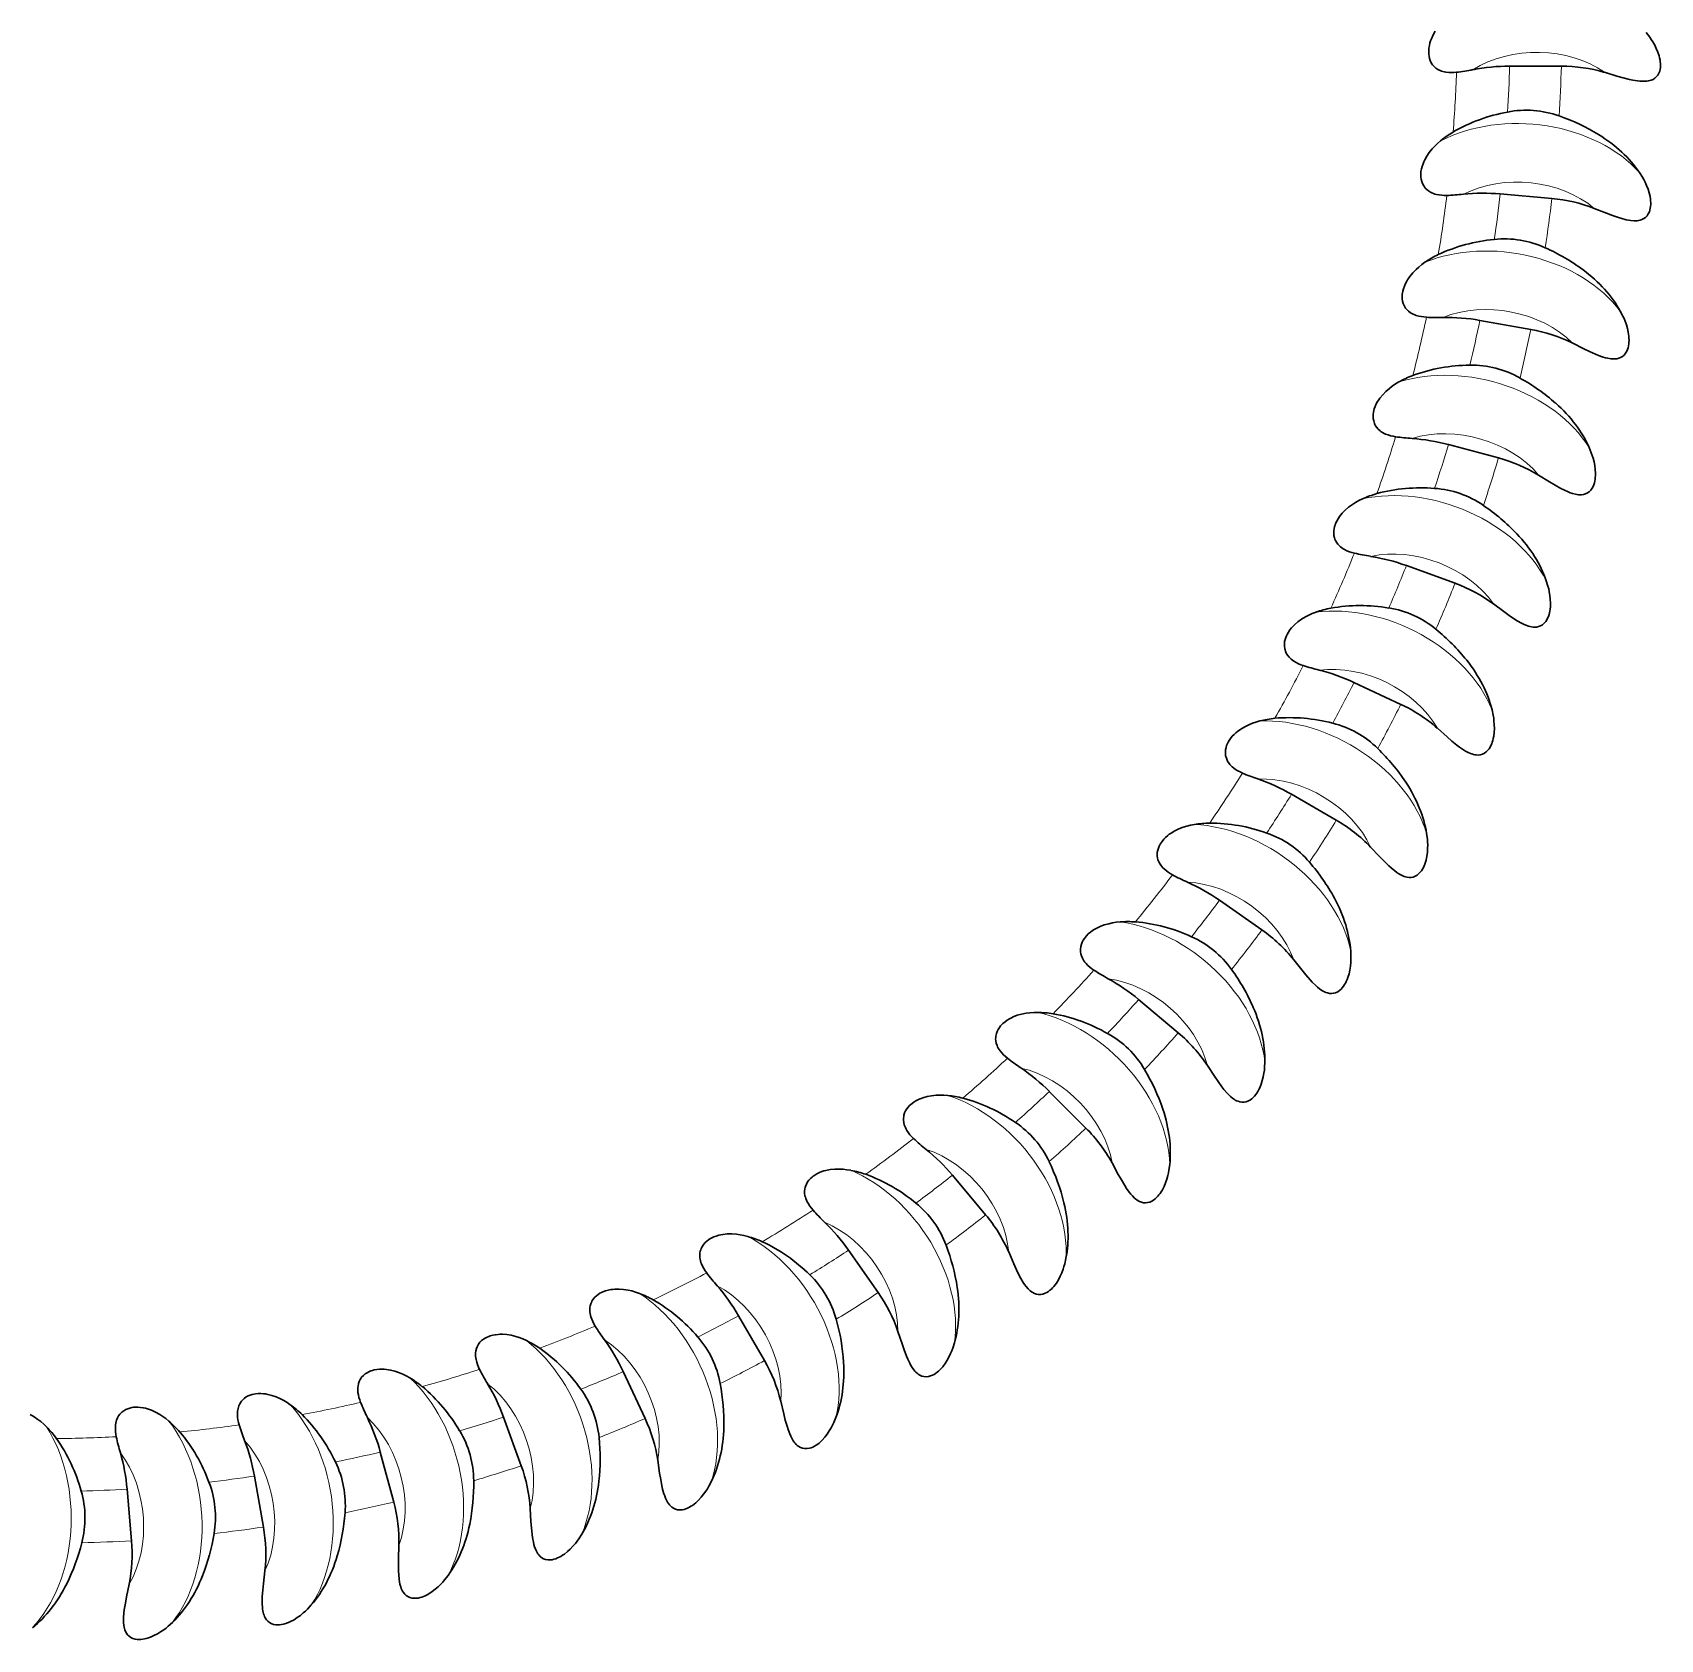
# Model space of a CAD drawing. Extents: x 89 to 617, y -10 to 440.
# Drawn here: x 585.47 to 616.94, y 109.6 to 140.66 of the extents above; entities that cross this region are included whole.
import ezdxf

# ---------------------------------------------------------------- set-up
doc = ezdxf.new("R2010")
doc.units = 0
doc.header["$LTSCALE"] = 7
doc.header["$MEASUREMENT"] = 0
doc.layers.add('8', color=250, linetype='CONTINUOUS', lineweight=15)

msp = doc.modelspace()

# ---------------------------------------------------------------- linework, layer by layer
at = {"layer": '8', "lineweight": 30, "ltscale": 0.025011}
for p, q in [((614.025, 140.01), (615.025, 140.01)), ((613.845, 137.54), (614.841, 137.453)), ((613.45, 135.096), (614.435, 134.922)), ((603.252, 118.57), (603.895, 117.804)), ((596.888, 114.773), (597.311, 113.867)), ((594.573, 113.893), (594.915, 112.953)), ((592.191, 113.218), (592.45, 112.252))]:
    msp.add_line(p, q, dxfattribs=at)
at = {"layer": '8', "lineweight": 30, "ltscale": 0.02501}
for p, q in [((612.843, 132.694), (613.809, 132.436)), ((612.029, 130.355), (612.97, 130.013)), ((611.015, 128.096), (611.922, 127.673)), ((608.417, 123.885), (609.236, 123.311)), ((606.852, 121.965), (607.618, 121.322)), ((605.126, 120.189), (605.834, 119.482)), ((601.244, 117.121), (601.818, 116.301)), ((599.117, 115.852), (599.618, 114.986)), ((589.758, 112.753), (589.932, 111.768)), ((587.294, 112.502), (587.382, 111.505))]:
    msp.add_line(p, q, dxfattribs=at)
at = {"layer": '8', "lineweight": 30, "ltscale": 0.025009}
msp.add_line((609.808, 125.934), (610.674, 125.434), dxfattribs=at)
at = {"layer": '8', "lineweight": 30}
for points in [[(612.998, 139.891), (612.949, 139.887), (612.899, 139.885), (612.848, 139.887), (612.798, 139.892), (612.766, 139.898), (612.735, 139.905), (612.707, 139.914), (612.68, 139.924), (612.637, 139.946), (612.601, 139.971), (612.571, 139.996), (612.552, 140.016), (612.536, 140.036), (612.51, 140.077), (612.491, 140.118), (612.477, 140.159), (612.468, 140.201), (612.462, 140.242), (612.461, 140.274), (612.461, 140.305), (612.465, 140.357), (612.474, 140.409), (612.486, 140.46), (612.498, 140.498), (612.512, 140.537), (612.547, 140.613), (612.589, 140.689)], [(616.668, 140.659), (616.734, 140.572), (616.765, 140.527), (616.794, 140.481), (616.83, 140.417), (616.862, 140.351), (616.891, 140.282), (616.914, 140.21), (616.924, 140.17), (616.933, 140.129), (616.937, 140.095), (616.941, 140.062), (616.941, 140.024), (616.94, 139.987), (616.935, 139.95), (616.927, 139.915), (616.911, 139.873), (616.889, 139.835), (616.862, 139.802), (616.831, 139.775), (616.798, 139.755), (616.762, 139.74), (616.734, 139.731), (616.705, 139.725), (616.676, 139.721), (616.647, 139.718), (616.587, 139.718), (616.542, 139.721), (616.496, 139.726), (616.405, 139.741), (616.344, 139.754), (616.221, 139.785), (616.101, 139.819), (615.861, 139.891)], [(612.811, 137.511), (612.762, 137.511), (612.712, 137.514), (612.662, 137.52), (612.612, 137.529), (612.581, 137.538), (612.551, 137.548), (612.523, 137.559), (612.498, 137.572), (612.456, 137.597), (612.422, 137.625), (612.395, 137.653), (612.378, 137.675), (612.364, 137.696), (612.341, 137.739), (612.326, 137.782), (612.315, 137.824), (612.31, 137.866), (612.308, 137.908), (612.309, 137.939), (612.312, 137.971), (612.321, 138.022), (612.334, 138.072), (612.351, 138.122), (612.366, 138.16), (612.384, 138.197), (612.424, 138.27), (612.473, 138.341), (612.53, 138.412), (612.579, 138.465), (612.632, 138.516), (612.691, 138.567)], [(616.534, 137.957), (616.592, 137.864), (616.619, 137.816), (616.644, 137.768), (616.674, 137.701), (616.701, 137.632), (616.723, 137.561), (616.74, 137.488), (616.747, 137.447), (616.751, 137.405), (616.753, 137.371), (616.753, 137.337), (616.751, 137.3), (616.746, 137.263), (616.738, 137.227), (616.727, 137.193), (616.707, 137.152), (616.683, 137.116), (616.653, 137.086), (616.619, 137.062), (616.584, 137.044), (616.547, 137.032), (616.519, 137.026), (616.49, 137.023), (616.461, 137.021), (616.431, 137.021), (616.372, 137.026), (616.326, 137.032), (616.281, 137.041), (616.192, 137.065), (616.132, 137.083), (616.012, 137.125), (615.896, 137.169), (615.663, 137.261)], [(612.418, 135.156), (612.369, 135.161), (612.319, 135.168), (612.269, 135.178), (612.221, 135.192), (612.19, 135.203), (612.161, 135.216), (612.135, 135.23), (612.11, 135.244), (612.072, 135.273), (612.04, 135.304), (612.015, 135.334), (612, 135.357), (611.988, 135.38), (611.969, 135.424), (611.957, 135.468), (611.951, 135.511), (611.949, 135.554), (611.951, 135.595), (611.955, 135.627), (611.961, 135.658), (611.974, 135.708), (611.991, 135.757), (612.012, 135.806), (612.031, 135.841), (612.051, 135.877), (612.098, 135.946), (612.153, 136.013), (612.216, 136.079), (612.269, 136.127), (612.327, 136.173), (612.389, 136.219)], [(616.165, 135.276), (616.215, 135.179), (616.237, 135.129), (616.258, 135.078), (616.283, 135.009), (616.303, 134.938), (616.319, 134.866), (616.33, 134.791), (616.333, 134.749), (616.334, 134.708), (616.333, 134.674), (616.33, 134.64), (616.324, 134.603), (616.316, 134.566), (616.305, 134.531), (616.29, 134.498), (616.268, 134.459), (616.24, 134.425), (616.208, 134.398), (616.172, 134.377), (616.136, 134.363), (616.098, 134.354), (616.069, 134.35), (616.04, 134.349), (616.01, 134.35), (615.981, 134.353), (615.922, 134.363), (615.878, 134.373), (615.834, 134.386), (615.746, 134.417), (615.688, 134.441), (615.573, 134.493), (615.461, 134.547), (615.237, 134.659)], [(611.82, 132.845), (611.772, 132.854), (611.723, 132.865), (611.674, 132.88), (611.627, 132.898), (611.598, 132.911), (611.57, 132.927), (611.545, 132.943), (611.522, 132.959), (611.486, 132.992), (611.457, 133.025), (611.435, 133.057), (611.422, 133.081), (611.412, 133.105), (611.397, 133.151), (611.389, 133.196), (611.386, 133.239), (611.388, 133.281), (611.394, 133.323), (611.4, 133.354), (611.409, 133.384), (611.426, 133.433), (611.448, 133.481), (611.473, 133.527), (611.495, 133.561), (611.518, 133.594), (611.571, 133.659), (611.632, 133.722), (611.7, 133.781), (611.757, 133.825), (611.818, 133.866), (611.885, 133.906)], [(615.564, 132.638), (615.605, 132.536), (615.623, 132.485), (615.639, 132.432), (615.658, 132.361), (615.672, 132.289), (615.681, 132.215), (615.685, 132.14), (615.685, 132.098), (615.682, 132.057), (615.678, 132.023), (615.672, 131.99), (615.664, 131.953), (615.652, 131.918), (615.638, 131.884), (615.621, 131.852), (615.595, 131.815), (615.564, 131.784), (615.53, 131.759), (615.493, 131.741), (615.455, 131.73), (615.416, 131.725), (615.387, 131.724), (615.358, 131.725), (615.329, 131.729), (615.3, 131.734), (615.242, 131.749), (615.199, 131.763), (615.156, 131.78), (615.072, 131.819), (615.016, 131.847), (614.906, 131.909), (614.799, 131.973), (614.585, 132.104)], [(611.024, 130.594), (610.976, 130.607), (610.929, 130.623), (610.881, 130.642), (610.836, 130.664), (610.808, 130.68), (610.782, 130.698), (610.758, 130.716), (610.736, 130.735), (610.703, 130.77), (610.678, 130.805), (610.659, 130.84), (610.648, 130.865), (610.639, 130.889), (610.629, 130.936), (610.625, 130.982), (610.626, 131.025), (610.631, 131.067), (610.64, 131.108), (610.65, 131.138), (610.661, 131.168), (610.682, 131.215), (610.708, 131.26), (610.737, 131.304), (610.762, 131.336), (610.788, 131.367), (610.846, 131.427), (610.912, 131.484), (610.985, 131.538), (611.046, 131.576), (611.111, 131.612), (611.18, 131.645)], [(614.735, 130.062), (614.767, 129.957), (614.781, 129.904), (614.792, 129.85), (614.804, 129.778), (614.812, 129.705), (614.815, 129.631), (614.813, 129.555), (614.809, 129.514), (614.802, 129.473), (614.795, 129.439), (614.787, 129.407), (614.775, 129.371), (614.76, 129.337), (614.743, 129.304), (614.723, 129.274), (614.694, 129.239), (614.661, 129.211), (614.624, 129.189), (614.586, 129.175), (614.547, 129.167), (614.509, 129.165), (614.48, 129.167), (614.451, 129.171), (614.422, 129.177), (614.393, 129.184), (614.337, 129.204), (614.295, 129.222), (614.254, 129.243), (614.173, 129.289), (614.121, 129.322), (614.016, 129.393), (613.915, 129.466), (613.713, 129.615)], [(610.034, 128.422), (609.988, 128.439), (609.942, 128.459), (609.896, 128.481), (609.853, 128.507), (609.826, 128.526), (609.802, 128.546), (609.78, 128.566), (609.76, 128.587), (609.73, 128.625), (609.708, 128.662), (609.692, 128.698), (609.683, 128.724), (609.677, 128.749), (609.67, 128.797), (609.67, 128.842), (609.675, 128.886), (609.684, 128.927), (609.697, 128.967), (609.709, 128.996), (609.722, 129.025), (609.748, 129.07), (609.778, 129.113), (609.811, 129.154), (609.838, 129.184), (609.867, 129.213), (609.93, 129.267), (610, 129.318), (610.078, 129.365), (610.142, 129.398), (610.21, 129.428), (610.282, 129.455)], [(613.685, 127.568), (613.708, 127.461), (613.717, 127.407), (613.723, 127.352), (613.729, 127.279), (613.73, 127.205), (613.727, 127.131), (613.718, 127.056), (613.71, 127.015), (613.7, 126.975), (613.691, 126.942), (613.679, 126.911), (613.664, 126.876), (613.647, 126.843), (613.627, 126.812), (613.605, 126.784), (613.572, 126.752), (613.537, 126.727), (613.499, 126.708), (613.459, 126.697), (613.42, 126.693), (613.381, 126.694), (613.352, 126.698), (613.324, 126.705), (613.296, 126.713), (613.268, 126.724), (613.214, 126.748), (613.174, 126.77), (613.134, 126.794), (613.058, 126.846), (613.008, 126.884), (612.91, 126.964), (612.816, 127.046), (612.628, 127.212)], [(608.859, 126.344), (608.814, 126.365), (608.77, 126.388), (608.727, 126.415), (608.686, 126.445), (608.661, 126.466), (608.638, 126.488), (608.618, 126.51), (608.6, 126.532), (608.574, 126.572), (608.555, 126.612), (608.542, 126.649), (608.535, 126.675), (608.531, 126.701), (608.529, 126.749), (608.533, 126.794), (608.542, 126.837), (608.554, 126.878), (608.571, 126.916), (608.585, 126.944), (608.601, 126.972), (608.63, 127.014), (608.664, 127.055), (608.7, 127.093), (608.73, 127.12), (608.761, 127.146), (608.829, 127.195), (608.903, 127.24), (608.985, 127.28), (609.051, 127.307), (609.121, 127.331), (609.196, 127.352)], [(607.507, 124.376), (607.464, 124.401), (607.422, 124.428), (607.382, 124.459), (607.344, 124.492), (607.321, 124.515), (607.3, 124.539), (607.282, 124.562), (607.266, 124.586), (607.243, 124.629), (607.227, 124.67), (607.218, 124.708), (607.214, 124.735), (607.212, 124.76), (607.214, 124.809), (607.222, 124.854), (607.234, 124.895), (607.25, 124.934), (607.27, 124.972), (607.286, 124.998), (607.305, 125.024), (607.338, 125.064), (607.374, 125.101), (607.414, 125.136), (607.446, 125.161), (607.479, 125.184), (607.551, 125.227), (607.629, 125.265), (607.714, 125.297), (607.782, 125.319), (607.855, 125.336), (607.93, 125.351)], [(612.421, 125.175), (612.435, 125.066), (612.439, 125.012), (612.441, 124.957), (612.44, 124.883), (612.435, 124.81), (612.425, 124.737), (612.41, 124.663), (612.399, 124.622), (612.385, 124.583), (612.373, 124.551), (612.358, 124.521), (612.34, 124.488), (612.32, 124.456), (612.298, 124.427), (612.273, 124.401), (612.238, 124.372), (612.2, 124.35), (612.161, 124.335), (612.12, 124.327), (612.081, 124.327), (612.043, 124.331), (612.014, 124.338), (611.986, 124.347), (611.959, 124.358), (611.932, 124.37), (611.881, 124.399), (611.842, 124.425), (611.805, 124.452), (611.734, 124.511), (611.688, 124.553), (611.597, 124.641), (611.51, 124.731), (611.338, 124.913)], [(605.989, 122.534), (605.949, 122.562), (605.909, 122.593), (605.871, 122.627), (605.836, 122.663), (605.815, 122.688), (605.796, 122.714), (605.78, 122.739), (605.767, 122.764), (605.748, 122.808), (605.736, 122.85), (605.729, 122.889), (605.728, 122.916), (605.728, 122.942), (605.734, 122.99), (605.746, 123.034), (605.762, 123.075), (605.781, 123.112), (605.804, 123.148), (605.823, 123.173), (605.844, 123.197), (605.88, 123.234), (605.92, 123.268), (605.962, 123.299), (605.996, 123.321), (606.032, 123.341), (606.107, 123.377), (606.188, 123.408), (606.275, 123.433), (606.345, 123.449), (606.419, 123.46), (606.495, 123.468)], [(610.954, 122.901), (610.958, 122.792), (610.957, 122.737), (610.954, 122.682), (610.947, 122.609), (610.936, 122.536), (610.92, 122.464), (610.898, 122.392), (610.883, 122.353), (610.866, 122.315), (610.851, 122.284), (610.834, 122.255), (610.814, 122.224), (610.791, 122.194), (610.766, 122.167), (610.739, 122.143), (610.701, 122.117), (610.662, 122.099), (610.621, 122.087), (610.58, 122.083), (610.541, 122.086), (610.503, 122.094), (610.475, 122.103), (610.449, 122.114), (610.422, 122.127), (610.397, 122.142), (610.348, 122.176), (610.312, 122.204), (610.277, 122.235), (610.211, 122.3), (610.169, 122.346), (610.086, 122.441), (610.007, 122.538), (609.852, 122.734)], [(604.316, 120.831), (604.278, 120.863), (604.241, 120.897), (604.207, 120.934), (604.175, 120.973), (604.156, 121), (604.14, 121.027), (604.126, 121.053), (604.115, 121.079), (604.099, 121.125), (604.091, 121.168), (604.088, 121.207), (604.089, 121.235), (604.092, 121.26), (604.102, 121.308), (604.118, 121.35), (604.137, 121.389), (604.16, 121.425), (604.185, 121.458), (604.206, 121.482), (604.229, 121.504), (604.269, 121.537), (604.311, 121.568), (604.356, 121.595), (604.392, 121.614), (604.429, 121.631), (604.507, 121.661), (604.591, 121.684), (604.68, 121.702), (604.751, 121.711), (604.825, 121.716), (604.902, 121.717)], [(609.294, 120.764), (609.289, 120.655), (609.283, 120.6), (609.275, 120.546), (609.262, 120.474), (609.244, 120.402), (609.222, 120.332), (609.194, 120.261), (609.176, 120.224), (609.156, 120.187), (609.138, 120.159), (609.118, 120.131), (609.095, 120.101), (609.07, 120.074), (609.043, 120.049), (609.014, 120.027), (608.974, 120.005), (608.933, 119.99), (608.892, 119.982), (608.85, 119.982), (608.812, 119.988), (608.775, 119.999), (608.748, 120.01), (608.722, 120.024), (608.697, 120.039), (608.673, 120.056), (608.627, 120.094), (608.594, 120.126), (608.562, 120.159), (608.502, 120.23), (608.464, 120.279), (608.39, 120.382), (608.32, 120.485), (608.181, 120.694)], [(602.501, 119.28), (602.466, 119.315), (602.432, 119.352), (602.401, 119.392), (602.373, 119.434), (602.357, 119.462), (602.343, 119.491), (602.331, 119.518), (602.322, 119.545), (602.311, 119.592), (602.306, 119.636), (602.307, 119.675), (602.31, 119.702), (602.315, 119.728), (602.329, 119.774), (602.348, 119.815), (602.371, 119.852), (602.397, 119.886), (602.425, 119.917), (602.449, 119.938), (602.473, 119.958), (602.515, 119.988), (602.56, 120.015), (602.608, 120.038), (602.645, 120.054), (602.683, 120.067), (602.764, 120.09), (602.849, 120.107), (602.939, 120.116), (603.011, 120.119), (603.085, 120.118), (603.162, 120.112)], [(600.557, 117.894), (600.526, 117.931), (600.496, 117.971), (600.468, 118.014), (600.443, 118.058), (600.43, 118.088), (600.418, 118.117), (600.409, 118.146), (600.402, 118.173), (600.395, 118.221), (600.395, 118.265), (600.399, 118.304), (600.404, 118.331), (600.411, 118.355), (600.43, 118.4), (600.452, 118.44), (600.478, 118.475), (600.507, 118.506), (600.538, 118.534), (600.563, 118.553), (600.589, 118.571), (600.634, 118.598), (600.681, 118.62), (600.73, 118.639), (600.768, 118.652), (600.808, 118.662), (600.89, 118.678), (600.976, 118.686), (601.067, 118.688), (601.138, 118.685), (601.212, 118.677), (601.289, 118.665)], [(607.454, 118.78), (607.439, 118.671), (607.429, 118.617), (607.417, 118.564), (607.397, 118.493), (607.373, 118.424), (607.345, 118.355), (607.311, 118.288), (607.289, 118.252), (607.266, 118.217), (607.246, 118.19), (607.224, 118.164), (607.198, 118.137), (607.171, 118.112), (607.141, 118.089), (607.111, 118.07), (607.069, 118.052), (607.027, 118.04), (606.985, 118.036), (606.944, 118.039), (606.906, 118.048), (606.87, 118.063), (606.844, 118.077), (606.82, 118.092), (606.796, 118.11), (606.774, 118.129), (606.731, 118.171), (606.701, 118.205), (606.672, 118.241), (606.618, 118.316), (606.585, 118.369), (606.52, 118.478), (606.459, 118.586), (606.34, 118.807)], [(598.501, 116.682), (598.472, 116.722), (598.446, 116.765), (598.422, 116.809), (598.401, 116.855), (598.39, 116.886), (598.381, 116.916), (598.375, 116.946), (598.371, 116.974), (598.368, 117.022), (598.371, 117.066), (598.378, 117.104), (598.386, 117.13), (598.395, 117.154), (598.418, 117.198), (598.444, 117.235), (598.472, 117.267), (598.504, 117.296), (598.537, 117.321), (598.563, 117.339), (598.591, 117.354), (598.638, 117.376), (598.687, 117.395), (598.738, 117.409), (598.777, 117.418), (598.817, 117.425), (598.9, 117.434), (598.987, 117.435), (599.078, 117.429), (599.148, 117.419), (599.221, 117.405), (599.296, 117.386)], [(605.448, 116.963), (605.424, 116.857), (605.409, 116.804), (605.392, 116.752), (605.366, 116.683), (605.337, 116.616), (605.302, 116.55), (605.262, 116.486), (605.238, 116.452), (605.212, 116.419), (605.189, 116.394), (605.165, 116.37), (605.137, 116.345), (605.108, 116.323), (605.077, 116.303), (605.044, 116.287), (605.002, 116.271), (604.959, 116.263), (604.916, 116.263), (604.876, 116.27), (604.839, 116.282), (604.804, 116.3), (604.78, 116.316), (604.756, 116.334), (604.735, 116.353), (604.714, 116.374), (604.675, 116.42), (604.648, 116.456), (604.622, 116.495), (604.575, 116.574), (604.546, 116.63), (604.491, 116.744), (604.44, 116.858), (604.34, 117.087)], [(596.346, 115.653), (596.321, 115.696), (596.299, 115.741), (596.279, 115.788), (596.262, 115.835), (596.254, 115.867), (596.248, 115.898), (596.244, 115.927), (596.242, 115.956), (596.243, 116.004), (596.25, 116.047), (596.261, 116.085), (596.271, 116.11), (596.282, 116.134), (596.308, 116.175), (596.337, 116.21), (596.369, 116.239), (596.402, 116.265), (596.438, 116.288), (596.466, 116.302), (596.495, 116.316), (596.543, 116.334), (596.594, 116.348), (596.645, 116.358), (596.685, 116.363), (596.726, 116.367), (596.809, 116.368), (596.896, 116.362), (596.986, 116.348), (597.056, 116.332), (597.127, 116.311), (597.2, 116.286)], [(603.292, 115.328), (603.258, 115.224), (603.239, 115.173), (603.218, 115.123), (603.186, 115.056), (603.15, 114.992), (603.11, 114.929), (603.065, 114.869), (603.038, 114.837), (603.009, 114.807), (602.984, 114.784), (602.958, 114.762), (602.928, 114.74), (602.897, 114.72), (602.864, 114.703), (602.83, 114.69), (602.787, 114.678), (602.743, 114.674), (602.701, 114.677), (602.661, 114.688), (602.625, 114.703), (602.592, 114.724), (602.569, 114.742), (602.548, 114.762), (602.528, 114.783), (602.509, 114.806), (602.474, 114.854), (602.45, 114.893), (602.428, 114.934), (602.388, 115.017), (602.364, 115.075), (602.319, 115.193), (602.278, 115.311), (602.199, 115.549)], [(594.11, 114.817), (594.089, 114.862), (594.071, 114.908), (594.055, 114.957), (594.042, 115.005), (594.037, 115.038), (594.033, 115.069), (594.032, 115.099), (594.033, 115.127), (594.038, 115.175), (594.049, 115.218), (594.063, 115.254), (594.075, 115.279), (594.089, 115.301), (594.118, 115.34), (594.15, 115.372), (594.184, 115.399), (594.22, 115.422), (594.257, 115.441), (594.286, 115.453), (594.316, 115.464), (594.366, 115.477), (594.417, 115.487), (594.47, 115.493), (594.51, 115.495), (594.551, 115.495), (594.634, 115.488), (594.72, 115.475), (594.808, 115.453), (594.876, 115.431), (594.945, 115.404), (595.016, 115.373)], [(591.81, 114.179), (591.793, 114.225), (591.778, 114.273), (591.767, 114.323), (591.759, 114.372), (591.756, 114.405), (591.755, 114.436), (591.756, 114.466), (591.76, 114.494), (591.77, 114.542), (591.784, 114.583), (591.801, 114.619), (591.815, 114.642), (591.83, 114.663), (591.863, 114.699), (591.898, 114.728), (591.934, 114.752), (591.972, 114.771), (592.01, 114.787), (592.04, 114.797), (592.071, 114.805), (592.122, 114.814), (592.174, 114.819), (592.227, 114.82), (592.267, 114.819), (592.308, 114.815), (592.39, 114.802), (592.474, 114.781), (592.56, 114.751), (592.626, 114.723), (592.693, 114.691), (592.76, 114.653)], [(589.462, 113.743), (589.45, 113.791), (589.439, 113.84), (589.432, 113.89), (589.428, 113.94), (589.429, 113.973), (589.431, 114.005), (589.434, 114.034), (589.44, 114.062), (589.454, 114.109), (589.472, 114.149), (589.492, 114.182), (589.508, 114.204), (589.525, 114.224), (589.561, 114.256), (589.598, 114.283), (589.636, 114.303), (589.675, 114.32), (589.715, 114.332), (589.746, 114.339), (589.777, 114.344), (589.829, 114.349), (589.881, 114.35), (589.934, 114.346), (589.974, 114.341), (590.014, 114.334), (590.095, 114.313), (590.177, 114.285), (590.26, 114.248), (590.323, 114.215), (590.387, 114.177), (590.451, 114.133)], [(585.421, 113.945), (585.497, 113.902), (585.572, 113.851), (585.629, 113.808), (585.685, 113.759), (585.74, 113.705)], [(587.086, 113.514), (587.078, 113.563), (587.072, 113.612), (587.069, 113.663), (587.07, 113.713), (587.072, 113.746), (587.077, 113.777), (587.084, 113.806), (587.092, 113.834), (587.11, 113.879), (587.131, 113.917), (587.154, 113.949), (587.172, 113.969), (587.191, 113.987), (587.229, 114.017), (587.268, 114.04), (587.308, 114.057), (587.348, 114.07), (587.389, 114.079), (587.421, 114.083), (587.452, 114.085), (587.504, 114.086), (587.556, 114.082), (587.608, 114.074), (587.648, 114.065), (587.687, 114.054), (587.766, 114.027), (587.845, 113.991), (587.925, 113.947), (587.985, 113.909), (588.045, 113.865), (588.105, 113.816)], [(601.001, 113.888), (600.959, 113.787), (600.935, 113.738), (600.909, 113.689), (600.872, 113.626), (600.831, 113.565), (600.786, 113.506), (600.735, 113.45), (600.705, 113.421), (600.674, 113.393), (600.647, 113.372), (600.62, 113.353), (600.588, 113.333), (600.554, 113.316), (600.52, 113.302), (600.486, 113.292), (600.441, 113.284), (600.397, 113.284), (600.356, 113.291), (600.317, 113.305), (600.282, 113.323), (600.251, 113.347), (600.23, 113.367), (600.21, 113.388), (600.192, 113.411), (600.175, 113.435), (600.145, 113.487), (600.125, 113.528), (600.106, 113.57), (600.074, 113.657), (600.055, 113.716), (600.02, 113.838), (599.99, 113.959), (599.932, 114.203)], [(598.593, 112.653), (598.542, 112.556), (598.514, 112.509), (598.485, 112.463), (598.442, 112.403), (598.396, 112.346), (598.345, 112.291), (598.29, 112.239), (598.258, 112.213), (598.225, 112.188), (598.196, 112.17), (598.167, 112.153), (598.133, 112.136), (598.099, 112.122), (598.064, 112.111), (598.028, 112.104), (597.983, 112.1), (597.939, 112.103), (597.899, 112.114), (597.861, 112.131), (597.828, 112.153), (597.799, 112.179), (597.78, 112.2), (597.762, 112.224), (597.746, 112.248), (597.731, 112.274), (597.706, 112.328), (597.689, 112.37), (597.674, 112.414), (597.65, 112.503), (597.636, 112.564), (597.612, 112.688), (597.592, 112.811), (597.556, 113.059)], [(596.087, 111.632), (596.028, 111.54), (595.996, 111.495), (595.962, 111.452), (595.915, 111.396), (595.864, 111.343), (595.809, 111.293), (595.749, 111.247), (595.715, 111.223), (595.679, 111.202), (595.649, 111.185), (595.619, 111.171), (595.584, 111.157), (595.548, 111.146), (595.512, 111.138), (595.476, 111.134), (595.431, 111.134), (595.388, 111.142), (595.348, 111.156), (595.312, 111.176), (595.282, 111.2), (595.255, 111.229), (595.238, 111.252), (595.222, 111.277), (595.208, 111.303), (595.196, 111.329), (595.175, 111.385), (595.162, 111.429), (595.151, 111.474), (595.134, 111.565), (595.126, 111.627), (595.113, 111.753), (595.104, 111.877), (595.089, 112.127)], [(593.502, 110.833), (593.435, 110.747), (593.399, 110.705), (593.362, 110.665), (593.309, 110.614), (593.254, 110.565), (593.195, 110.52), (593.132, 110.479), (593.095, 110.459), (593.058, 110.44), (593.027, 110.427), (592.995, 110.415), (592.959, 110.404), (592.923, 110.396), (592.886, 110.392), (592.85, 110.391), (592.805, 110.395), (592.762, 110.406), (592.724, 110.423), (592.69, 110.447), (592.662, 110.474), (592.638, 110.504), (592.622, 110.529), (592.609, 110.555), (592.597, 110.582), (592.587, 110.61), (592.571, 110.667), (592.562, 110.712), (592.555, 110.757), (592.546, 110.85), (592.543, 110.912), (592.542, 111.039), (592.544, 111.163), (592.55, 111.414)], [(590.856, 110.263), (590.782, 110.183), (590.743, 110.144), (590.702, 110.108), (590.646, 110.061), (590.586, 110.018), (590.523, 109.978), (590.457, 109.942), (590.419, 109.925), (590.38, 109.91), (590.348, 109.899), (590.315, 109.891), (590.278, 109.883), (590.241, 109.878), (590.204, 109.877), (590.168, 109.879), (590.124, 109.887), (590.083, 109.902), (590.046, 109.923), (590.014, 109.949), (589.988, 109.978), (589.967, 110.011), (589.954, 110.037), (589.943, 110.064), (589.933, 110.092), (589.926, 110.12), (589.915, 110.179), (589.91, 110.224), (589.907, 110.27), (589.906, 110.363), (589.909, 110.425), (589.918, 110.551), (589.931, 110.675), (589.959, 110.924)], [(588.171, 109.926), (588.091, 109.852), (588.048, 109.817), (588.004, 109.784), (587.944, 109.743), (587.881, 109.705), (587.815, 109.671), (587.746, 109.641), (587.706, 109.627), (587.666, 109.616), (587.633, 109.608), (587.6, 109.602), (587.563, 109.598), (587.525, 109.596), (587.488, 109.598), (587.453, 109.603), (587.409, 109.615), (587.369, 109.633), (587.334, 109.657), (587.305, 109.686), (587.282, 109.717), (587.263, 109.752), (587.253, 109.779), (587.244, 109.807), (587.237, 109.835), (587.232, 109.864), (587.226, 109.924), (587.225, 109.969), (587.226, 110.015), (587.234, 110.108), (587.241, 110.17), (587.262, 110.295), (587.285, 110.417), (587.335, 110.663)]]:
    msp.add_lwpolyline(points, dxfattribs=at)
at = {"layer": '8', "lineweight": 13}
for radius, start, end in [(27.365, 355.5893, 358.009), (28.388, 356.5297, 358.3218), (29.388, 356.5014, 358.3789), (27.365, 350.5893, 353.009), (28.388, 351.5297, 353.3218), (29.388, 351.5014, 353.3789), (27.365, 345.5893, 348.009), (28.388, 346.5297, 348.3218), (29.388, 346.5014, 348.3789), (27.365, 340.5893, 343.009), (28.388, 341.5297, 343.3218), (29.388, 341.5014, 343.3789), (27.365, 335.5893, 338.009), (28.388, 336.5297, 338.3218), (29.388, 336.5014, 338.3789), (27.365, 330.5893, 333.009), (28.388, 331.5297, 333.3218), (29.388, 331.5014, 333.3789), (27.365, 325.5893, 328.009), (28.388, 326.5297, 328.3218), (29.388, 326.5014, 328.3789), (27.365, 320.5893, 323.009), (28.388, 321.5297, 323.3218), (29.388, 321.5014, 323.3789), (27.365, 315.5893, 318.009), (28.388, 316.5297, 318.3218), (29.388, 316.5014, 318.3789), (27.365, 310.5893, 313.009), (28.388, 311.5297, 313.3218), (29.388, 311.5014, 313.3789), (27.365, 305.5893, 308.009), (28.388, 306.5297, 308.3218), (27.365, 300.5893, 303.009), (29.388, 306.5014, 308.3789), (28.388, 301.5297, 303.3218), (27.365, 295.5893, 298.009), (29.388, 301.5014, 303.3789), (28.388, 296.5297, 298.3218), (27.365, 290.5893, 293.009), (29.388, 296.5014, 298.3789), (27.365, 285.5893, 288.009), (28.388, 291.5297, 293.3218), (27.365, 280.5893, 283.009), (27.365, 275.5893, 278.009), (28.388, 286.5297, 288.3218), (29.388, 291.5014, 293.3789), (27.365, 270.5893, 273.009), (28.388, 281.5297, 283.3218), (28.388, 276.5297, 278.3218), (29.388, 286.5014, 288.3789), (28.388, 271.5297, 273.3218), (29.388, 281.5014, 283.3789), (29.388, 276.5014, 278.3789), (29.388, 271.5014, 273.3789)]:
    msp.add_arc((585.65, 140.842), radius, start, end, dxfattribs=at)
at = {"layer": '8', "lineweight": 30}
for centre, radius, start, end in [((612.533, 143.755), 3.892, 276.8669, 281.5882), ((614.026, 136.273), 3.737, 90.0191, 100.9749), ((615.027, 137.045), 2.965, 73.6809, 90.0394), ((614.569, 135.894), 3.281, 100.2542, 119.9096), ((614.347, 137.267), 1.891, 70.3687, 101.0375), ((613.671, 135.27), 3.999, 58.7342, 70.8647), ((613.939, 137.046), 1.967, 120.716, 129.3701), ((613.52, 133.817), 3.737, 85.0191, 95.9749), ((612.685, 141.401), 3.892, 271.8669, 276.5882), ((614.585, 134.499), 2.965, 68.6809, 85.0394), ((614.028, 133.392), 3.281, 95.2542, 114.9096), ((613.926, 134.78), 1.891, 65.3696, 96.0366), ((613.5, 134.595), 1.967, 115.716, 124.3701), ((613.079, 132.849), 3.999, 53.7342, 65.8647), ((612.63, 139.042), 3.892, 266.8669, 271.5882), ((612.802, 131.415), 3.737, 80.0191, 90.9749), ((613.922, 132.001), 2.965, 63.6809, 80.0394), ((613.271, 130.947), 3.281, 90.2542, 109.9096), ((613.29, 132.338), 1.891, 60.3688, 91.0375), ((612.85, 132.191), 1.967, 110.716, 119.3701), ((612.278, 130.488), 3.999, 48.7342, 60.8647), ((612.371, 136.698), 3.892, 261.8669, 266.5882), ((611.877, 129.084), 3.737, 75.0191, 85.9749), ((613.044, 129.571), 2.965, 58.6809, 75.0394), ((611.992, 129.853), 1.967, 105.716, 114.3701), ((612.303, 128.577), 3.281, 85.2542, 104.9096), ((612.444, 129.962), 1.891, 55.3688, 86.0375), ((611.274, 128.207), 3.999, 43.7342, 55.8647), ((611.908, 134.385), 3.892, 256.8669, 261.5882), ((610.752, 126.843), 3.737, 70.0191, 80.9749), ((611.957, 127.226), 2.965, 53.6809, 70.0394), ((610.934, 127.599), 1.967, 100.716, 109.3701), ((611.133, 126.301), 3.281, 80.2542, 99.9096), ((611.394, 127.668), 1.891, 50.3688, 81.0375), ((610.076, 126.022), 3.999, 38.7342, 50.8647), ((611.245, 132.121), 3.892, 251.8669, 256.5882), ((609.437, 124.709), 3.737, 65.0191, 75.9749), ((610.67, 124.985), 2.965, 48.6809, 65.0394), ((609.684, 125.446), 1.967, 95.716, 104.3701), ((609.769, 124.135), 3.281, 75.2542, 94.9096), ((610.148, 125.474), 1.891, 45.3688, 76.0375), ((608.691, 123.949), 3.999, 33.7342, 45.8647), ((610.388, 129.923), 3.892, 246.8669, 251.5882), ((607.94, 122.697), 3.737, 60.0191, 70.9749), ((608.251, 123.41), 1.967, 90.716, 99.3701), ((608.221, 122.097), 3.281, 70.2542, 89.9096), ((609.193, 122.865), 2.965, 43.6809, 60.0394), ((608.715, 123.397), 1.891, 40.3688, 71.0375), ((609.342, 127.808), 3.892, 241.8669, 246.5882), ((607.131, 122.005), 3.999, 28.7342, 40.8647), ((606.274, 120.823), 3.737, 55.0191, 65.9749), ((606.645, 121.506), 1.967, 85.716, 94.3701), ((606.501, 120.201), 3.281, 65.2542, 84.9096), ((607.107, 121.453), 1.891, 35.3688, 66.0375), ((607.537, 120.881), 2.965, 38.6809, 55.0394), ((608.116, 125.793), 3.892, 236.8669, 241.5882), ((605.408, 120.205), 3.999, 23.7342, 35.8647), ((604.451, 119.102), 3.737, 50.0191, 60.9749), ((604.88, 119.75), 1.967, 80.716, 89.3701), ((604.623, 118.462), 3.281, 60.2542, 79.9096), ((605.336, 119.657), 1.891, 30.3688, 61.0375), ((605.714, 119.05), 2.965, 33.6809, 50.0394), ((606.719, 123.892), 3.892, 231.8669, 236.5882), ((602.485, 117.546), 3.737, 45.0191, 55.9749), ((603.534, 118.561), 3.999, 18.7342, 30.8647), ((602.969, 118.154), 1.967, 75.716, 84.3701), ((602.601, 116.894), 3.28, 55.2668, 74.9273), ((603.414, 118.022), 1.891, 25.3688, 56.0374), ((603.738, 117.384), 2.965, 28.6809, 45.0395), ((605.162, 122.12), 3.892, 226.8669, 231.5882), ((600.39, 116.167), 3.737, 40.0191, 50.9749), ((600.926, 116.731), 1.967, 70.716, 79.3701), ((601.524, 117.087), 3.999, 13.7342, 25.8647), ((600.449, 115.507), 3.281, 50.2542, 69.9096), ((601.358, 116.56), 1.891, 20.3688, 51.0374), ((603.456, 120.491), 3.892, 221.8669, 226.5882), ((601.625, 115.896), 2.965, 23.6809, 40.0394), ((598.184, 114.976), 3.737, 35.0191, 45.9749), ((598.766, 115.491), 1.967, 65.716, 74.3701), ((598.184, 114.314), 3.281, 45.2542, 64.9096), ((599.393, 115.794), 3.999, 8.7342, 20.8647), ((601.614, 119.017), 3.892, 216.8669, 221.5882), ((599.182, 115.284), 1.891, 15.3688, 46.0375), ((596.507, 114.445), 1.967, 60.716, 69.3701), ((595.824, 113.322), 3.281, 40.2542, 59.9096), ((595.882, 113.983), 3.737, 30.0191, 40.9749), ((599.39, 114.599), 2.965, 18.6809, 35.0395), ((599.651, 117.708), 3.892, 211.8669, 216.5882), ((597.158, 114.692), 3.999, 3.7342, 15.8647), ((594.165, 113.599), 1.967, 55.716, 64.3701), ((593.387, 112.54), 3.281, 35.2542, 54.9096), ((593.502, 113.193), 3.737, 25.0191, 35.9749), ((596.903, 114.202), 1.891, 10.3688, 41.0375), ((597.051, 113.501), 2.965, 13.6809, 30.0394), ((591.758, 112.96), 1.967, 50.716, 59.3701), ((597.582, 116.576), 3.892, 206.8669, 211.5882), ((590.891, 111.974), 3.281, 30.2542, 49.9096), ((591.062, 112.614), 3.737, 20.0191, 30.9749), ((594.538, 113.322), 1.891, 5.3688, 36.0375), ((594.835, 113.788), 3.999, 358.7342, 10.8647), ((589.305, 112.534), 1.967, 45.716, 54.3701), ((588.355, 111.627), 3.281, 25.2542, 44.9096), ((595.422, 115.628), 3.892, 201.8669, 206.5882), ((584.334, 112.329), 1.967, 35.716, 44.3701), ((586.824, 112.323), 1.967, 40.716, 49.3701), ((593.187, 114.873), 3.892, 196.8669, 201.5882), ((588.581, 112.249), 3.737, 15.0191, 25.9749), ((592.106, 112.652), 1.891, 0.3688, 31.0375), ((594.624, 112.612), 2.965, 8.6809, 25.0394), ((583.241, 111.601), 3.281, 15.2542, 34.9096), ((590.895, 114.314), 3.892, 191.8669, 196.5882), ((585.799, 111.502), 3.281, 20.2542, 39.9097), ((586.078, 112.103), 3.737, 10.0191, 20.9749), ((592.442, 113.09), 3.999, 353.7342, 5.8647), ((583.572, 112.175), 3.737, 5.0191, 15.9749), ((589.624, 112.197), 1.891, 355.3699, 26.0365), ((592.13, 111.937), 2.965, 3.6809, 20.0394), ((584.59, 111.942), 1.891, 345.3702, 16.0357), ((587.113, 111.959), 1.891, 350.3685, 21.0377), ((589.998, 112.604), 3.999, 348.7342, 0.8647), ((589.586, 111.482), 2.965, 358.6809, 15.0394), ((587.012, 111.251), 2.965, 353.6809, 10.0394), ((587.52, 112.333), 3.999, 343.7342, 355.8647), ((582.541, 112.441), 3.999, 333.7342, 345.8647), ((584.428, 111.245), 2.965, 348.6809, 5.0394), ((585.028, 112.278), 3.999, 338.7342, 350.8647)]:
    msp.add_arc(centre, radius, start, end, dxfattribs=at)
at = {"layer": '8', "lineweight": 13, "extrusion": (0, 0, -1)}
for centre, major_axis, start_param, end_param in [((614.55, 138.968), (1.85, 0), 3.981634, 5.500024), ((614.326, 137.02), (2.64, -0.231), 3.984247, 5.638575), ((614.276, 136.456), (1.843, -0.161), 3.981634, 5.500024), ((613.883, 134.535), (2.61, -0.46), 3.984247, 5.638575), ((613.785, 133.978), (1.822, -0.321), 3.981634, 5.500024), ((613.226, 132.098), (2.56, -0.686), 3.984247, 5.638575), ((613.08, 131.552), (1.787, -0.479), 3.981634, 5.500024), ((612.359, 129.728), (2.49, -0.906), 3.984247, 5.638575), ((612.166, 129.196), (1.738, -0.633), 3.981634, 5.500024), ((611.289, 127.442), (2.402, -1.12), 3.984247, 5.638575), ((611.05, 126.93), (1.677, -0.782), 3.981634, 5.500024), ((610.024, 125.259), (2.295, -1.325), 3.984247, 5.638575), ((609.741, 124.769), (1.602, -0.925), 3.981634, 5.500024), ((608.573, 123.194), (2.171, -1.52), 3.984247, 5.638575), ((608.248, 122.73), (1.515, -1.061), 3.981634, 5.500024), ((606.947, 121.263), (2.03, -1.703), 3.984247, 5.638575), ((606.584, 120.83), (1.417, -1.189), 3.981634, 5.500024), ((605.16, 119.481), (1.874, -1.874), 3.984247, 5.638575), ((604.76, 119.081), (1.308, -1.308), 3.981634, 5.500024), ((603.224, 117.862), (1.703, -2.03), 3.984247, 5.638575), ((602.791, 117.498), (1.189, -1.417), 3.981634, 5.500024), ((601.154, 116.418), (1.52, -2.171), 3.984247, 5.638575), ((600.691, 116.093), (1.061, -1.515), 3.981634, 5.500024), ((598.967, 115.159), (1.325, -2.295), 3.984247, 5.638575), ((596.678, 114.096), (1.12, -2.402), 3.984247, 5.638575), ((598.477, 114.877), (0.925, -1.602), 3.981634, 5.500024), ((594.305, 113.237), (0.906, -2.49), 3.984247, 5.638575), ((596.165, 113.857), (0.782, -1.677), 3.981634, 5.500024), ((591.866, 112.588), (0.686, -2.56), 3.984247, 5.638575), ((593.773, 113.044), (0.633, -1.738), 3.981634, 5.500024), ((589.38, 112.154), (0.46, -2.61), 3.984247, 5.638575), ((584.341, 111.942), (0, -2.65), 3.984247, 5.638575), ((586.865, 111.938), (0.231, -2.64), 3.984247, 5.638575), ((591.319, 112.441), (0.479, -1.787), 3.981634, 5.500024), ((588.823, 112.055), (0.321, -1.822), 3.981634, 5.500024), ((586.302, 111.888), (0.161, -1.843), 3.981634, 5.500024)]:
    msp.add_ellipse(centre, major_axis=major_axis, ratio=0.707107, start_param=start_param, end_param=end_param, dxfattribs=at)
at = {"layer": '8', "lineweight": 30, "extrusion": (0, 0, -1)}
for centre, major_axis, ratio, start_param, end_param in [((581.637, 120.522), (-35.044, -17.18), 0.230958, 2.997324, 3.109081), ((579.882, 120.949), (-36.408, -14.061), 0.230958, 2.997324, 3.109081), ((578.17, 121.528), (-37.495, -10.834), 0.230958, 2.997324, 3.109081), ((576.515, 122.253), (-38.296, -7.525), 0.230958, 2.997324, 3.109081), ((574.93, 123.12), (-38.807, -4.159), 0.230958, 2.997324, 3.109081), ((573.718, 124.129), (-38.729, -0.753), 0.231833, 2.996768, 3.108946), ((572.307, 125.232), (-38.647, 2.625), 0.231833, 2.996768, 3.108946), ((570.998, 126.455), (-38.271, 5.983), 0.231833, 2.996768, 3.108946), ((569.515, 127.855), (-37.889, 9.365), 0.230958, 2.997324, 3.109081), ((568.445, 129.311), (-36.928, 12.631), 0.230958, 2.997324, 3.109081), ((567.505, 130.854), (-35.687, 15.802), 0.230958, 2.997324, 3.109081), ((566.96, 132.334), (-33.917, 18.712), 0.231833, 2.996768, 3.108946), ((566.046, 134.157), (-32.401, 21.759), 0.230958, 2.997324, 3.109081), ((565.538, 135.89), (-30.381, 24.5), 0.230958, 2.997324, 3.109081), ((565.183, 137.662), (-28.13, 27.054), 0.230958, 2.997324, 3.109081), ((564.984, 139.458), (25.665, -29.403), 0.230958, 6.138917, 6.250674), ((564.942, 141.264), (23.005, -31.528), 0.230958, 6.138917, 6.250674), ((565.058, 143.067), (20.169, -33.413), 0.230958, 6.138917, 6.250674)]:
    msp.add_ellipse(centre, major_axis=major_axis, ratio=ratio, start_param=start_param, end_param=end_param, dxfattribs=at)

doc.saveas('drawing.dxf')
